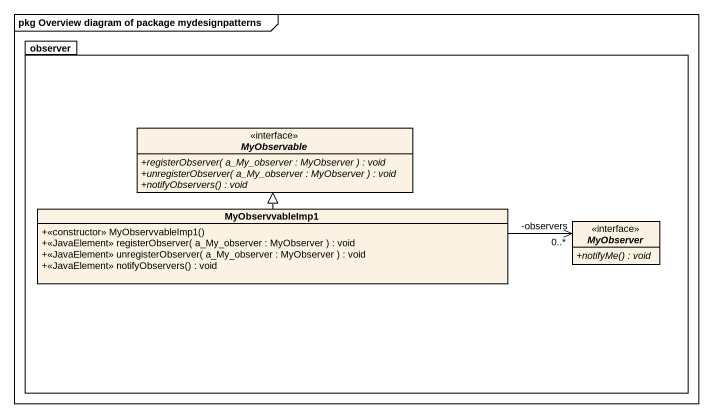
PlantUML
@startuml
mainframe pkg Overview diagram of package mydesignpatterns
hide circle
hide empty members
skinparam classAttributeIconSize 0
package observer {
  interface MyObservable {
    {abstract} +registerObserver( a_My_observer : MyObserver ) : void
    {abstract} +unregisterObserver( a_My_observer : MyObserver ) : void
    {abstract} +notifyObservers() : void
  }
  class MyObservvableImp1 {
    +<<constructor>> MyObservvableImp1()
    +<<JavaElement>> registerObserver( a_My_observer : MyObserver ) : void
    +<<JavaElement>> unregisterObserver( a_My_observer : MyObserver ) : void
    +<<JavaElement>> notifyObservers() : void
  }
  interface MyObserver {
    {abstract} +notifyMe() : void
  }
}
MyObservvableImp1 .up.|> MyObservable
MyObserver "-observers\n0..*" <-left- MyObservvableImp1
@enduml
